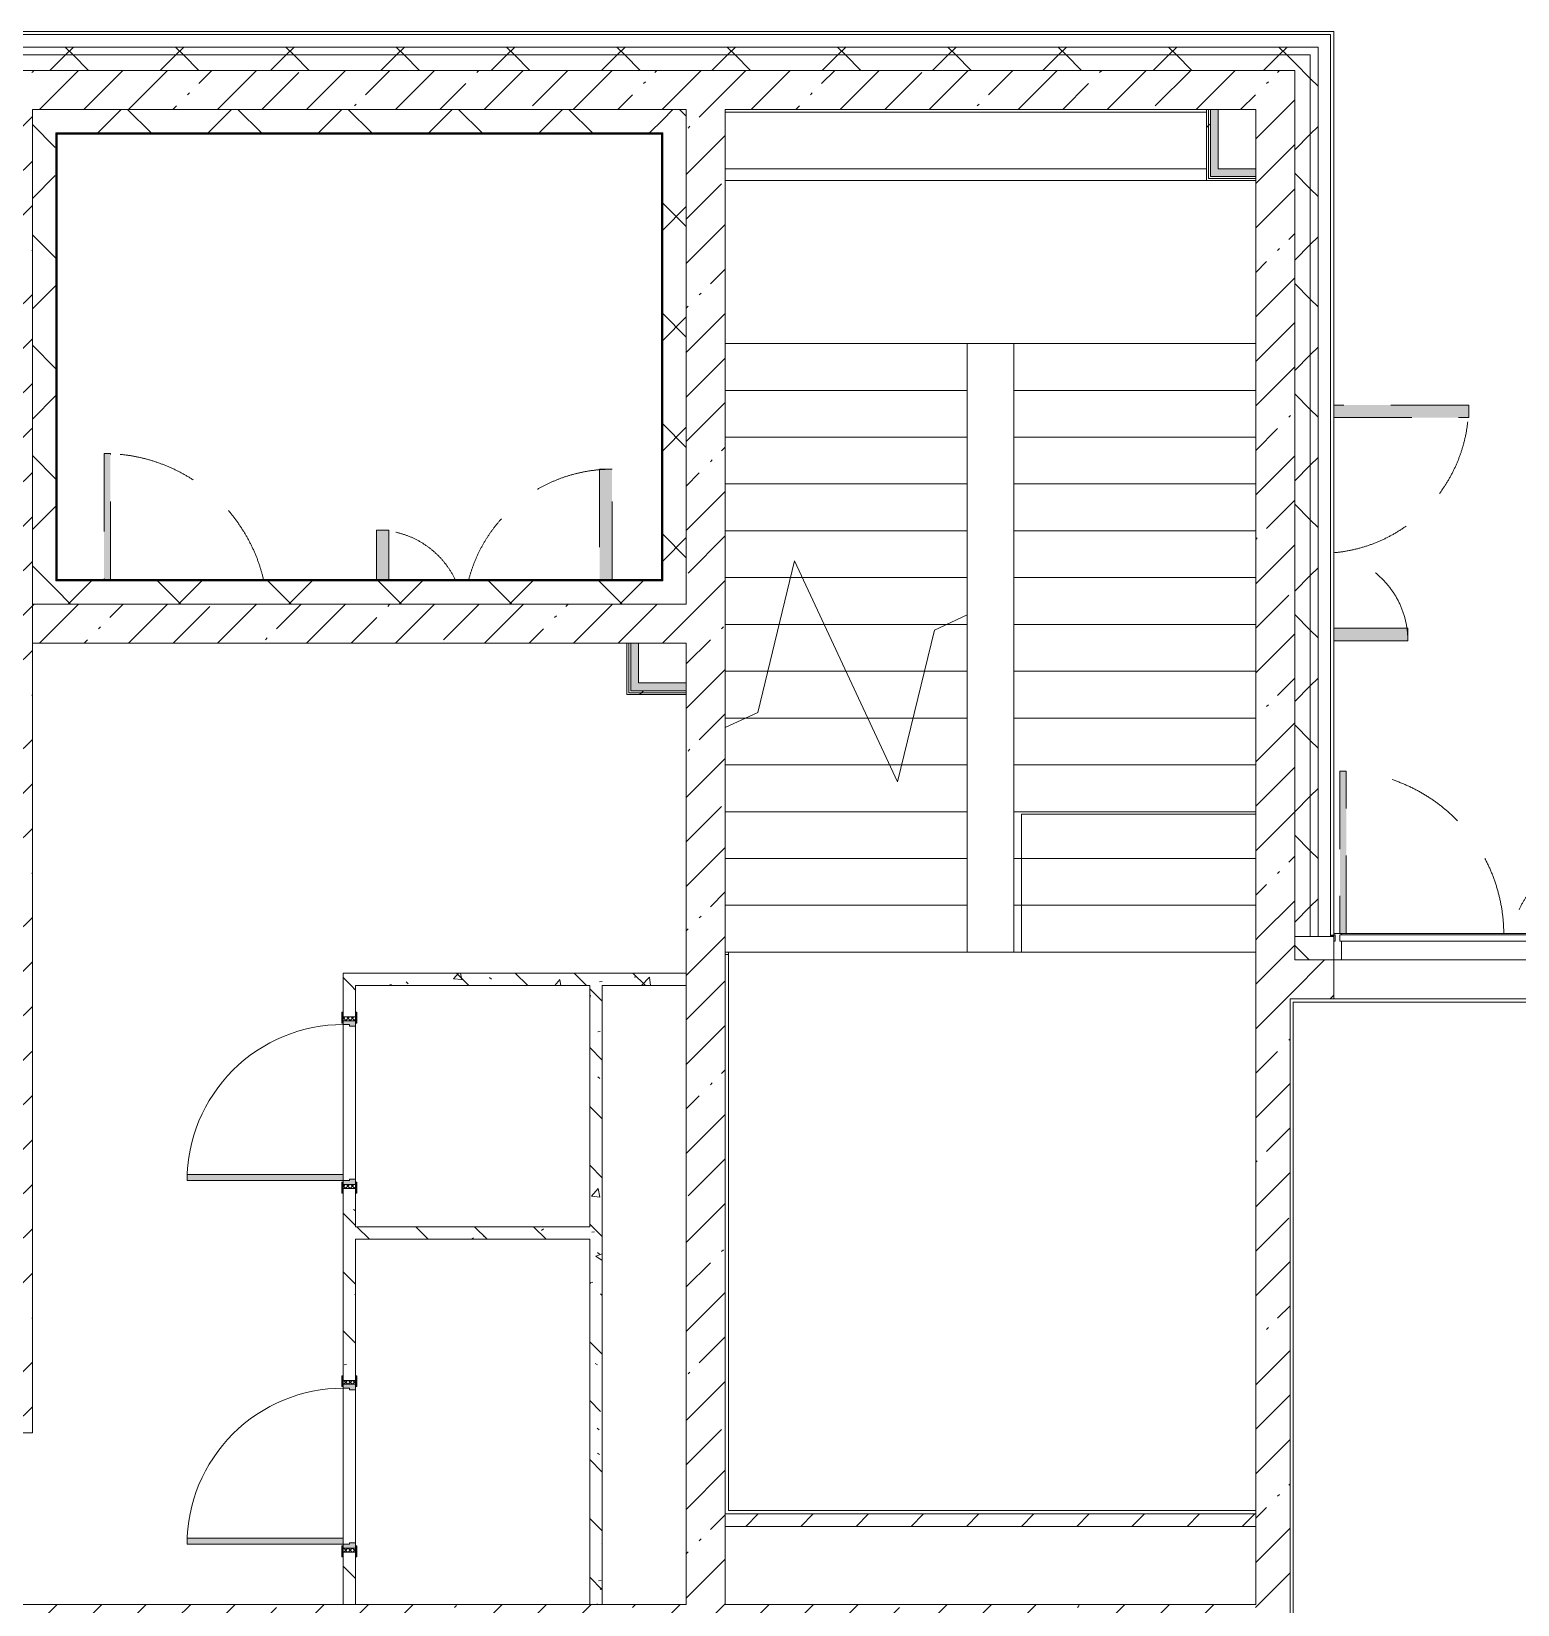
# Model space of a CAD drawing. Header units: millimetres. Extents: x 35098 to 231722, y -8553 to 29000.
# Drawn here: x 189676 to 199200, y 17269 to 27350 of the extents above; entities that cross this region are included whole.
import ezdxf

# ---------------------------------------------------------------- set-up
doc = ezdxf.new("R2010")
doc.units = ezdxf.units.MM
doc.linetypes.add('200_ШТРИХ__ш1_п0_6_', pattern=[800, 500, -300])
for name, color, linetype, lineweight in [('A-DETL-MBND-1', 7, '200_ШТРИХ__ш1_п0_6_', 9), ('A-GLAZ-2', 7, 'Continuous', 5), ('A-GLAZ-CWMG-1', 7, 'Continuous', 5), ('A-WALL', 7, 'Continuous', 9), ('A-WALL-4', 7, 'Continuous', 5), ('I-WALL-3', 7, 'Continuous', 5), ('S-STRS-4', 7, 'Continuous', 5), ('S-STRS-MBND-2', 7, 'Continuous', 5)]:
    doc.layers.add(name, color=color, linetype=linetype, lineweight=lineweight)
for name, color, linetype, lineweight, true_color in [('A-DOOR-2', 7, 'Continuous', 5, 0xaaaaaa), ('A-DOOR-3', 7, 'Continuous', 5, 0xe2e2e2), ('A-DOOR-FRAM-1', 7, 'Continuous', 5, 0xe2e2e2), ('A-DOOR-FRAM-2', 7, 'Continuous', 5, 0xaaaaaa), ('A-FLOR-1', 7, 'Continuous', 5, 0xaaaaaa), ('I-WALL-2', 7, 'Continuous', 9, 0xe7e7e7), ('I-WALL-5', 7, 'Continuous', 5, 0x787878)]:
    doc.layers.add(name, color=color, linetype=linetype, lineweight=lineweight, true_color=true_color)
pattern_1 = [(45, (104712.3, 0), (-353.5534, 353.5534), []), (135, (104712.3, 0), (-353.5534, -353.5534), [])]
pattern_2 = [(45, (104712.3, 0), (-285.1231, 285.1231), []), (45, (104997.44, 0), (-285.1231, 285.1231), [504.031, -100.806, 16.764, -84.042])]
pattern_3 = [(135, (104712.3, 0), (-377.1708, -377.1708), [533.4, -88.9, 17.78, -88.9]), (135, (104712.3, 376.94), (-377.1708, -377.1708), []), (50, (104712.3, 0), (637.6445, -55.7866), [66.675, -733.425]), (355, (104712.3, 0), (-123.3494, 668.699), [53.34, -586.74]), (100.451, (104765.45, -4.65), (514.299, 612.908), [56.665, -623.315]), (46.184, (104712.3, 177.8), (948.7764, -147.15), [100.012, -1100.137]), (96.636, (104791.4, 165.5), (830.909, 865.997), [84.998, -934.973]), (351.184, (104712.3, 177.8), (830.918, 865.988), [80.01, -880.11]), (21, (104801.2, 133.35), (530.6506, -357.9283), [66.675, -733.425]), (326, (104801.2, 133.35), (216.308, 644.6585), [53.34, -586.74]), (71.451, (104845.44, 103.5), (746.9596, 286.7243), [56.665, -623.315]), (37.5, (104712.32, 0), (10.81053, 295.9426), [16.764, -562.864, 16.764, -578.866, -588.962]), (37.5, (104712.32, 0), (10.81053, 295.9426), [-1175.258, 16.764, -572.198]), (7.5, (104712.3, 0), (233.8692, 350.6318), [16.764, -322.834, 16.764, -549.529, -224.472]), (7.5, (104712.3, 0), (233.8692, 350.6318), [-905.891, 16.764, -207.708]), (327.5, (104514.07, 0), (474.5678, -20.0513), [16.764, -205.486, 16.764, -676.656, -920.115]), (327.5, (104514.07, 0), (474.5678, -20.0513), [-915.67, 16.764, -903.351]), (317.5, (104425.17, 0), (518.4522, 88.9934), [16.764, -272.161, 16.764, -443.738, -653.415]), (317.5, (104425.17, 0), (518.4522, 88.9934), [-749.427, 16.764, -636.651])]
pattern_4 = [(45, (104712.3, 0), (-530.33, 530.33), []), (135, (104712.3, 0), (-530.33, -530.33), [])]

# ---------------------------------------------------------------- blocks, each defined once
blk = doc.blocks.new('110_Дверь_СКБ_2Ст_Внутренняя - ДН-7д_л__ ДОО_Дв_1450x2100h_Загрузочная_ Помещение холодильных камер-21737406-2_7_2_птичка')
at = {"layer": 'A-DETL-MBND-1'}
for points in [[(767.5, 283), (767.5, 990), (687.5, 990), (687.5, 283)], [(-662.5, 283), (-662.5, 600), (-742.5, 600), (-742.5, 283)]]:
    blk.add_hatch(color=256, dxfattribs=at).paths.add_polyline_path(points)
for p, q in [((767.5, 990), (687.5, 990)), ((687.5, 990), (687.5, 283)), ((767.5, 283), (767.5, 990)), ((-742.5, 600), (-742.5, 283)), ((-662.5, 600), (-742.5, 600)), ((-662.5, 283), (-662.5, 600))]:
    blk.add_line(p, q, dxfattribs=at)
for centre, radius, start, end in [((767.5, 40), 950, 90, 165), ((-742.5, 40), 560, 26.05405, 90)]:
    blk.add_arc(centre, radius, start, end, dxfattribs=at)
blk = doc.blocks.new('110_Дверь_СКБ_1Ст_Внутренняя1 - ДН-6д_ ДОО_Дв_1150x2100-24253098-2_7_2_птичка')
at = {"layer": 'A-DETL-MBND-1'}
blk.add_hatch(color=256, dxfattribs=at).paths.add_polyline_path([(-472.5, 283), (-472.5, 1090), (-512.5, 1090), (-512.5, 283)])
for p, q in [((-512.5, 1090), (-512.5, 283)), ((-472.5, 1090), (-512.5, 1090)), ((-472.5, 283), (-472.5, 1090))]:
    blk.add_line(p, q, dxfattribs=at)
blk.add_arc((-512.5, 40), 1050, 13.41257, 90, dxfattribs=at)
blk = doc.blocks.new('110_Дверь_СКБ_2Ст_Внутренняя - ДН-4д_ ДОО_Дв_1450x2100h_Лестничная клетка-23615437-2_7_2_птичка')
at = {"layer": 'A-DETL-MBND-1'}
for points in [[(-663, 990), (-743, 990), (-743, 125), (-663, 125), (-663, 279)], [(767, 125), (767, 600), (687, 600), (687, 125)]]:
    blk.add_hatch(color=256, dxfattribs=at).paths.add_polyline_path(points)
for p, q in [((-743, 990), (-743, 125)), ((-663, 990), (-743, 990)), ((-663, 125), (-663, 990)), ((767, 600), (687, 600)), ((687, 600), (687, 125)), ((767, 125), (767, 600))]:
    blk.add_line(p, q, dxfattribs=at)
for centre, radius, start, end in [((-743, 40), 950, 5.1855, 90), ((767, 40), 560, 90, 171.0757)]:
    blk.add_arc(centre, radius, start, end, dxfattribs=at)
blk = doc.blocks.new('110_Дверь_СКБ_1Ст_Внутренняя1 - Д-3 _п_ 1100x2100h_много всего-32422909-2_7_2_птичка')
at = {"layer": 'A-DOOR-2'}
h = blk.add_hatch(dxfattribs=at)
h.set_pattern_fill('FP_143', color=256, style=0, pattern_type=2)
h.set_pattern_definition([(135, (1751.41, 104.685), (-14.14214, -14.14214), []), (225, (1751.41, 104.685), (14.14214, -14.14214), [])])
h.paths.add_polyline_path([(537.5, -40), (562.5, -40), (562.5, 40), (537.5, 40)])
at = {"layer": 'A-DOOR-3'}
h = blk.add_hatch(color=256, dxfattribs=at)
h.paths.add_polyline_path([(-512.5, 40), (-512.5, -40), (-477.5, -40), (-477.5, 0), (-487.5, 0), (-487.5, 40)])
h.paths.add_polyline_path([(502.5, 0), (502.5, -40), (537.5, -40), (537.5, 40), (512.5, 40), (512.5, 0)])
at = {"layer": 'A-DOOR-FRAM-1'}
for points in [[(-487.5, 1040), (-487.5, 40), (-447.5, 40), (-447.5, 1040)], [(-567.5, 40), (-497.5, 40), (-497.5, 48), (-567.5, 48)], [(522.5, 40), (592.5, 40), (592.5, 48), (522.5, 48)], [(-567.5, -48), (-497.5, -48), (-497.5, -40), (-567.5, -40)], [(522.5, -48), (592.5, -48), (592.5, -40), (522.5, -40)]]:
    blk.add_hatch(color=256, dxfattribs=at).paths.add_polyline_path(points)
at = {"layer": 'A-DOOR-FRAM-2'}
h = blk.add_hatch(dxfattribs=at)
h.set_pattern_fill('FP_144', color=256, style=0, pattern_type=2)
h.set_pattern_definition([(45, (-371.384, 104.685), (-14.1421, 14.1421), []), (135, (-371.384, 104.685), (-14.1421, -14.1421), [])])
h.paths.add_polyline_path([(-537.5, 40), (-537.5, -40), (-512.5, -40), (-512.5, 40)])
at = {"layer": 'A-DOOR-2'}
for p, q in [((-487.5, 1040), (-487.5, 40)), ((-447.5, 1040), (-487.5, 1040)), ((-447.5, 40), (-447.5, 1040)), ((-487.5, 40), (-447.5, 40))]:
    blk.add_line(p, q, dxfattribs=at)
blk.add_arc((-487.5, 40), 1000, 360, 90, dxfattribs=at)
at = {"layer": 'A-DOOR-FRAM-2'}
for p, q in [((-497.5, 48), (-567.5, 48)), ((-567.5, 48), (-567.5, 40)), ((-567.5, 40), (-497.5, 40)), ((-512.5, 40), (-537.5, 40)), ((-537.5, 40), (-537.5, -40)), ((-487.5, 40), (-512.5, 40)), ((-512.5, 40), (-512.5, -40)), ((-512.5, -40), (-512.5, 40)), ((-497.5, 40), (-512.5, 40)), ((-512.5, 40), (-512.5, 39)), ((-512.5, 39), (-497.5, 39)), ((-497.5, 40), (-497.5, 48)), ((-497.5, 39), (-497.5, 40)), ((-487.5, 0), (-487.5, 40)), ((-477.5, 0), (-487.5, 0)), ((-477.5, -40), (-477.5, 0)), ((512.5, 0), (502.5, 0)), ((502.5, 0), (502.5, -40)), ((512.5, 40), (512.5, 0)), ((537.5, 40), (512.5, 40)), ((592.5, 48), (522.5, 48)), ((522.5, 48), (522.5, 40)), ((537.5, 40), (522.5, 40)), ((522.5, 40), (522.5, 39)), ((522.5, 40), (592.5, 40)), ((522.5, 39), (537.5, 39)), ((537.5, -40), (537.5, 40)), ((562.5, 40), (537.5, 40)), ((537.5, 40), (537.5, -40)), ((537.5, 39), (537.5, 40)), ((562.5, -40), (562.5, 40)), ((592.5, 40), (592.5, 48)), ((-497.5, -40), (-567.5, -40)), ((-567.5, -40), (-567.5, -48)), ((-567.5, -48), (-497.5, -48)), ((-537.5, -40), (-512.5, -40)), ((-497.5, -39), (-512.5, -39)), ((-512.5, -39), (-512.5, -40)), ((-512.5, -40), (-477.5, -40)), ((-512.5, -40), (-497.5, -40)), ((-497.5, -40), (-497.5, -39)), ((-497.5, -48), (-497.5, -40)), ((502.5, -40), (537.5, -40)), ((537.5, -39), (522.5, -39)), ((522.5, -39), (522.5, -40)), ((522.5, -40), (537.5, -40)), ((592.5, -40), (522.5, -40)), ((522.5, -40), (522.5, -48)), ((522.5, -48), (592.5, -48)), ((537.5, -40), (537.5, -39)), ((537.5, -40), (562.5, -40)), ((592.5, -48), (592.5, -40))]:
    blk.add_line(p, q, dxfattribs=at)
blk = doc.blocks.new('DRS_ДПУ_распашная__2Ст_Прямоугольная1 - ВН-4_ Нр_ДО_1500х2200 глухая-26741401-2_7_2_птичка')
at = {"layer": 'A-DETL-MBND-1'}
h = blk.add_hatch(color=256, dxfattribs=at)
h.paths.add_polyline_path([(-760, 10), (-730, 10), (-730, 1050), (-770, 1050), (-770, 10)])
h.paths.add_polyline_path([(-760, 0), (-760, 10), (-770, 0)])
h = blk.add_hatch(color=256, dxfattribs=at)
h.paths.add_polyline_path([(760, 0), (770, 0), (760, 10)])
h.paths.add_polyline_path([(770, 10), (770, 423), (730, 423), (735, 10), (760, 10)])
for p, q in [((-770, 1050), (-770, 10)), ((-730, 1050), (-770, 1050)), ((-730, 10), (-730, 1050)), ((770, 423), (730, 423)), ((730, 423), (730, 10)), ((770, 10), (770, 423))]:
    blk.add_line(p, q, dxfattribs=at)
for centre, radius, start, end in [((-770, 0), 1050, 0.552, 90), ((770, 0), 423, 90, 178.6103)]:
    blk.add_arc(centre, radius, start, end, dxfattribs=at)
blk = doc.blocks.new('Прямоугольный импост - Импост структурный с накладкой - 170мм-23713232-2_7_2_птичка')
at = {"layer": 'A-DETL-MBND-1'}
blk.add_line((0, 0), (-10, 0), dxfattribs=at)
blk = doc.blocks.new('Прямоугольный импост - Импост структурный с накладкой - 170мм-22874499-2_7_2_птичка')
at = {"layer": 'A-GLAZ-CWMG-1'}
for p, q in [((0, 160), (-50, 160)), ((-50, 160), (-50, 40)), ((0, 40), (0, 160)), ((-50, 40), (-40, 40)), ((-40, 0), (-50, 0)), ((-50, 0), (-50, -10)), ((-40, 40), (-40, 0)), ((-10, 0), (-10, 40)), ((-10, 40), (0, 40)), ((0, 0), (-10, 0)), ((0, -10), (0, 0)), ((-50, -10), (0, -10))]:
    blk.add_line(p, q, dxfattribs=at)
blk = doc.blocks.new('PNS_Панель прямоугольная1 - Нр_Стекло - 40мм-22959730-2_7_2_птичка')
at = {"layer": 'A-GLAZ-2'}
for p, q in [((-770, 0), (770, 0)), ((770, 0), (-770, 0)), ((-760, -40), (760, -40))]:
    blk.add_line(p, q, dxfattribs=at)
blk = doc.blocks.new('Прямоугольный импост - Импост структурный с накладкой - 170мм-22855553-2_7_2_птичка')
at = {"layer": 'A-GLAZ-CWMG-1'}
for p, q in [((93360, 21560), (93360, 21570)), ((93360, 21570), (94880, 21570)), ((94880, 21570), (94880, 21560)), ((93360, 21400), (94880, 21400))]:
    blk.add_line(p, q, dxfattribs=at)
blk = doc.blocks.new('Зашивка приборов отопления33 - Зашивка приборов отопления-33324347-2_7_2_птичка')
at = {"layer": 'A-WALL-4'}
for p, q in [((124366, 19499), (121281, 19499)), ((121281, 19136), (124366, 19136)), ((124366, 19136), (121281, 19136)), ((121281, 19061), (124366, 19061))]:
    blk.add_line(p, q, dxfattribs=at)

msp = doc.modelspace()

# ---------------------------------------------------------------- hatches: boundary and pattern name
at = {"layer": 'A-WALL-4'}
h = msp.add_hatch(dxfattribs=at)
h.set_pattern_fill('FP_103', color=256, style=0, pattern_type=2)
h.set_pattern_definition(pattern_1)
h.paths.add_polyline_path([(193538.5, 27200), (197872.3, 27200), (197872.3, 27250), (189572.3, 27250), (189572.3, 27200), (192611, 27200)])
h = msp.add_hatch(dxfattribs=at)
h.set_pattern_fill('FP_103', color=256, style=0, pattern_type=2)
h.set_pattern_definition(pattern_1)
h.paths.add_polyline_path([(197922.3, 21550), (197922.3, 27250), (197872.3, 27250), (197872.3, 21550)])
h = msp.add_hatch(dxfattribs=at)
h.set_pattern_fill('FP_103', color=256, style=0, pattern_type=2)
h.set_pattern_definition(pattern_1)
h.paths.add_polyline_path([(197772.3, 27100), (197772.3, 27200), (189572.3, 27200), (189572.3, 27100), (197248.6, 27100)])
h = msp.add_hatch(dxfattribs=at)
h.set_pattern_fill('FP_103', color=256, style=0, pattern_type=2)
h.set_pattern_definition(pattern_1)
h.paths.add_polyline_path([(197872.3, 21550), (197872.3, 27200), (197772.3, 27200), (197772.3, 21550)])
h = msp.add_hatch(dxfattribs=at)
h.set_pattern_fill('FP_103', color=256, style=0, pattern_type=2)
h.set_pattern_definition(pattern_1)
h.paths.add_polyline_path([(189832.3, 23680), (189828.5, 26850), (189682.3, 26850), (189682.3, 23680), (189828.5, 23680)])
h = msp.add_hatch(dxfattribs=at)
h.set_pattern_fill('FP_103', color=256, style=0, pattern_type=2)
h.set_pattern_definition(pattern_1)
h.paths.add_polyline_path([(192611, 26700), (193722.3, 26700), (193722.3, 26850), (189832.3, 26850), (189835.3, 26700), (190756, 26700)])
h = msp.add_hatch(dxfattribs=at)
h.set_pattern_fill('FP_103', color=256, style=0, pattern_type=2)
h.set_pattern_definition(pattern_1)
h.paths.add_polyline_path([(193872.3, 23680), (193872.3, 26850), (193722.3, 26850), (193722.3, 23680)])
h = msp.add_hatch(dxfattribs=at)
h.set_pattern_fill('FP_103', color=256, style=0, pattern_type=2)
h.set_pattern_definition(pattern_1)
h.paths.add_polyline_path([(193722.3, 23680), (193719.3, 23830), (189832.3, 23830), (189832.3, 23680), (193714.3, 23680)])
h = msp.add_hatch(dxfattribs=at)
h.set_pattern_fill('FP_103', color=256, style=0, pattern_type=2)
h.set_pattern_definition(pattern_1)
h.paths.add_polyline_path([(229942.3, 21400), (229942.3, 21550), (224862.5, 21550), (224862.5, 21400), (229792.3, 21400)])
h.paths.add_polyline_path([(223962.5, 21400), (223962.5, 21550), (222612.8, 21550), (222612.8, 21400), (223219.2, 21400)])
h.paths.add_polyline_path([(211161.4, 21400), (211562.8, 21400), (211562.8, 21550), (210262.5, 21550), (210262.5, 21400), (210762.3, 21400)])
h.paths.add_polyline_path([(213762.8, 21400), (213762.8, 21550), (212462.8, 21550), (212462.8, 21400), (213016.5, 21400)])
h.paths.add_polyline_path([(214662.8, 21400), (215962.3, 21400), (215962.3, 21550), (214662.8, 21550)])
h.paths.add_polyline_path([(220812.8, 21400), (221712.8, 21400), (221712.8, 21550), (220312.8, 21550), (220312.8, 21400), (220436.6, 21400)])
h.paths.add_polyline_path([(216862.3, 21400), (218012.8, 21400), (218012.8, 21550), (216862.3, 21550)])
h.paths.add_polyline_path([(204668.8, 21400), (205862.3, 21400), (205862.3, 21550), (201322.3, 21550), (201322.3, 21400), (203741.3, 21400)])
h.paths.add_polyline_path([(206762.3, 21400), (207962.5, 21400), (207962.5, 21550), (206762.3, 21550)])
h.paths.add_polyline_path([(198022.3, 21400), (198022.3, 21550), (197772.3, 21550), (197772.3, 21400)])
at = {"layer": 'I-WALL-2'}
for points in [[(197282.3, 26420), (197282.3, 26850), (197232.3, 26850), (197232.3, 26420), (197248.6, 26420)], [(197522.3, 26420), (197522.3, 26470), (197282.3, 26470), (197282.3, 26420)], [(193567.3, 23125), (193567.3, 23430), (193517.3, 23430), (193517.3, 23125), (193538.5, 23125)], [(193872.3, 23125), (193872.3, 23175), (193567.3, 23175), (193567.3, 23125)]]:
    msp.add_hatch(color=256, dxfattribs=at).paths.add_polyline_path(points)
at = {"layer": 'I-WALL-3'}
h = msp.add_hatch(dxfattribs=at)
h.set_pattern_fill('FP_111', color=256, style=0, pattern_type=2)
h.set_pattern_definition(pattern_2)
h.paths.add_polyline_path([(189682.3, 18370), (189682.3, 27100), (189572.3, 27100), (189572.3, 18370)])
h = msp.add_hatch(dxfattribs=at)
h.set_pattern_fill('FP_111', color=256, style=0, pattern_type=2)
h.set_pattern_definition(pattern_2)
h.paths.add_polyline_path([(193872.3, 26850), (193872.3, 27100), (189682.3, 27100), (189682.3, 26850), (193722.3, 26850)])
h = msp.add_hatch(dxfattribs=at)
h.set_pattern_fill('FP_111', color=256, style=0, pattern_type=2)
h.set_pattern_definition(pattern_2)
h.paths.add_polyline_path([(193872.3, 17270), (194122.3, 17270), (194122.3, 27100), (193872.3, 27100), (193872.3, 18162.4)])
h = msp.add_hatch(dxfattribs=at)
h.set_pattern_fill('FP_111', color=256, style=0, pattern_type=2)
h.set_pattern_definition(pattern_2)
h.paths.add_polyline_path([(196321.1, 26850), (197522.3, 26850), (197522.3, 27100), (194122.3, 27100), (194122.3, 26850), (194466.1, 26850)])
h = msp.add_hatch(dxfattribs=at)
h.set_pattern_fill('FP_111', color=256, style=0, pattern_type=2)
h.set_pattern_definition(pattern_2)
h.paths.add_polyline_path([(197742.3, 21550), (197772.3, 21558), (197772.3, 27100), (197522.3, 27100), (197522.3, 21550), (197712.4, 21550)])
h.paths.add_polyline_path([(197772.3, 21400), (197772.3, 21550), (197742.3, 21550), (197742.3, 21400)])
h = msp.add_hatch(dxfattribs=at)
h.set_pattern_fill('FP_215', color=256, style=0, pattern_type=2)
h.set_pattern_definition(pattern_4)
h.paths.add_polyline_path([(197219.8, 26395), (197219.8, 26850), (197207.3, 26850), (197207.3, 26395)])
h = msp.add_hatch(dxfattribs=at)
h.set_pattern_fill('FP_215', color=256, style=0, pattern_type=2)
h.set_pattern_definition(pattern_4)
h.paths.add_polyline_path([(197232.3, 26407.5), (197232.3, 26850), (197219.8, 26850), (197219.8, 26407.5)])
h = msp.add_hatch(dxfattribs=at)
h.set_pattern_fill('FP_111', color=256, style=0, pattern_type=2)
h.set_pattern_definition(pattern_2)
h.paths.add_polyline_path([(193872.3, 23430), (193872.3, 23680), (189682.3, 23680), (189682.3, 23430), (193567.3, 23430)])
h = msp.add_hatch(dxfattribs=at)
h.set_pattern_fill('FP_215', color=256, style=0, pattern_type=2)
h.set_pattern_definition(pattern_4)
h.paths.add_polyline_path([(193504.8, 23100), (193872.3, 23100), (193872.3, 23112.5), (193504.8, 23112.5)])
h = msp.add_hatch(dxfattribs=at)
h.set_pattern_fill('FP_215', color=256, style=0, pattern_type=2)
h.set_pattern_definition(pattern_4)
h.paths.add_polyline_path([(193872.3, 23112.5), (193872.3, 23125), (193517.3, 23125), (193517.3, 23112.5), (193567.3, 23112.5)])
h = msp.add_hatch(dxfattribs=at)
h.set_pattern_fill('FP_111', color=256, style=0, pattern_type=2)
h.set_pattern_definition(pattern_2)
h.paths.add_polyline_path([(197712.3, 13400), (197742.3, 13400), (197742.3, 13620), (197712.3, 13620), (197712.4, 13628), (197742.3, 13628), (197742.3, 21550), (197522.3, 21550), (197522.3, 13400)])
h = msp.add_hatch(dxfattribs=at)
h.set_pattern_fill('FP_111', color=256, style=0, pattern_type=2)
h.set_pattern_definition(pattern_2)
h.paths.add_polyline_path([(205292.3, 21150), (205292.3, 21400), (201322.3, 21400), (201322.3, 21150), (205032.3, 21150)])
h.paths.add_polyline_path([(198022.3, 21150), (198022.3, 21400), (197742.3, 21400), (197742.3, 21150)])
h = msp.add_hatch(dxfattribs=at)
h.set_pattern_fill('FP_115', color=256, style=0, pattern_type=2)
h.set_pattern_definition([(45, (104712.32, 0), (-176.7767, 176.7767), [])])
h.paths.add_polyline_path([(197522.3, 17770), (197522.3, 17850), (194122.3, 17850), (194122.3, 17770), (196321.1, 17770)])
h = msp.add_hatch(dxfattribs=at)
h.set_pattern_fill('FP_111', color=256, style=0, pattern_type=2)
h.set_pattern_definition(pattern_2)
h.paths.add_polyline_path([(189682.3, 16300), (189682.3, 17270), (189572.3, 17270), (189572.3, 16300)])
h = msp.add_hatch(dxfattribs=at)
h.set_pattern_fill('FP_111', color=256, style=0, pattern_type=2)
h.set_pattern_definition(pattern_2)
h.paths.add_polyline_path([(190982.3, 17050), (191202.3, 17050), (191202.3, 17270), (189682.3, 17270), (189682.3, 17050), (190756, 17050)])
h = msp.add_hatch(dxfattribs=at)
h.set_pattern_fill('FP_111', color=256, style=0, pattern_type=2)
h.set_pattern_definition(pattern_2)
h.paths.add_polyline_path([(197522.3, 17050), (197522.3, 17270), (191202.3, 17270), (191202.3, 17050), (196321.1, 17050)])
at = {"layer": 'I-WALL-5'}
h = msp.add_hatch(dxfattribs=at)
h.set_pattern_fill('FP_124', color=256, style=0, pattern_type=2)
h.set_pattern_definition(pattern_3)
h.paths.add_polyline_path([(193872.3, 21235.8), (193872.3, 21315.8), (191674, 21315.8), (191674, 21235.8), (193334, 21235.8)])
h = msp.add_hatch(dxfattribs=at)
h.set_pattern_fill('FP_124', color=256, style=0, pattern_type=2)
h.set_pattern_definition(pattern_3)
h.paths.add_polyline_path([(191674, 17270), (191754, 17270), (191754, 17605.4), (191674, 17605.4), (191674, 17575.4)])
h.paths.add_polyline_path([(191674, 18705.4), (191754, 18705.4), (191754, 19935.8), (191674, 19935.8), (191674, 18735.4)])
h.paths.add_polyline_path([(191754, 21035.8), (191754, 21235.8), (191674, 21235.8), (191674, 21035.8)])
h = msp.add_hatch(dxfattribs=at)
h.set_pattern_fill('FP_124', color=256, style=0, pattern_type=2)
h.set_pattern_definition(pattern_3)
h.paths.add_polyline_path([(193334, 16180), (193334, 17050), (193254, 17050), (193254, 16180)])
h.paths.add_polyline_path([(193334, 17270), (193334, 21235.8), (193254, 21235.8), (193254, 17270)])
h = msp.add_hatch(dxfattribs=at)
h.set_pattern_fill('FP_124', color=256, style=0, pattern_type=2)
h.set_pattern_definition(pattern_3)
h.paths.add_polyline_path([(193254, 19610), (193254, 19690), (191754, 19690), (191754, 19610), (192611, 19610)])

# ---------------------------------------------------------------- linework, layer by layer
at = {"layer": 'A-FLOR-1'}
for p, q in [((197522.3, 22335), (196022.3, 22335)), ((196022.3, 22335), (196022.3, 21450)), ((194143.3, 21435), (194122.3, 21435)), ((194143.3, 21450), (194143.3, 17871)), ((197522.3, 21450), (195672.3, 21450)), ((197762.3, 21130), (197762.3, 13628)), ((199892.3, 21130), (197762.3, 21130)), ((199892.3, 21150), (198022.3, 21150)), ((194143.3, 17871), (197522.3, 17871))]:
    msp.add_line(p, q, dxfattribs=at)
at = {"layer": 'A-WALL'}
for p, q in [((198002.3, 27330), (185062.3, 27330)), ((198002.3, 21550), (198002.3, 27330)), ((197922.3, 27250), (185062.3, 27250)), ((197922.3, 21550), (197922.3, 27250)), ((197872.3, 27200), (185062.3, 27200)), ((197872.3, 21550), (197872.3, 27200)), ((197772.3, 27100), (197772.3, 21400)), ((189682.3, 26850), (189840.3, 26850)), ((193714.3, 26850), (193872.3, 26850)), ((193872.3, 23680), (193872.3, 26850)), ((197219.8, 26407.5), (197219.8, 26850)), ((197232.3, 26420), (197232.3, 26850)), ((189832.3, 23830), (189832.3, 26700)), ((189832.3, 26700), (193722.3, 26700)), ((189835.3, 23833), (189835.3, 26697)), ((189835.3, 26697), (193719.3, 26697)), ((193719.3, 26697), (193719.3, 23833)), ((193722.3, 26700), (193722.3, 23830)), ((197522.3, 26420), (197232.3, 26420)), ((197522.3, 26395), (197522.3, 26470)), ((197522.3, 26407.5), (197219.8, 26407.5)), ((189832.3, 23830), (193722.3, 23830)), ((189835.3, 23833), (193719.3, 23833)), ((193567.3, 23430), (193492.3, 23430)), ((193504.8, 23112.5), (193504.8, 23430)), ((193517.3, 23125), (193517.3, 23430)), ((193872.3, 23112.5), (193504.8, 23112.5)), ((193872.3, 23125), (193517.3, 23125)), ((193872.3, 23100), (193872.3, 23175)), ((197522.3, 21550), (197522.3, 21150)), ((198022.3, 21550), (197772.3, 21550)), ((198002.3, 21558), (198022.3, 21558)), ((198022.3, 21553), (198002.3, 21553)), ((197772.3, 21400), (198022.3, 21400)), ((193872.3, 21235.8), (193872.3, 21315.8)), ((194122.3, 17850), (194122.3, 17770)), ((197522.3, 17770), (197522.3, 17850)), ((191674, 17270), (191754, 17270)), ((193254, 17270), (193334, 17270))]:
    msp.add_line(p, q, dxfattribs=at)
at = {"layer": 'A-WALL-4'}
for p, q in [((198022.3, 27350), (181052.3, 27350)), ((198022.3, 21400), (198022.3, 27350)), ((188912.3, 27100), (197772.3, 27100)), ((189840.3, 23838), (189840.3, 26692)), ((189840.3, 26692), (193714.3, 26692)), ((193714.3, 26692), (193714.3, 23838)), ((193714.3, 23838), (189840.3, 23838)), ((189682.3, 23680), (193872.3, 23680))]:
    msp.add_line(p, q, dxfattribs=at)
at = {"layer": 'I-WALL-3'}
for p, q in [((197772.3, 27100), (193872.3, 27100)), ((189682.3, 18370), (189682.3, 26850)), ((189840.3, 26850), (193714.3, 26850)), ((194122.3, 17850), (194122.3, 26850)), ((194122.3, 26850), (197522.3, 26850)), ((197207.3, 26850), (197207.3, 26395)), ((197282.3, 26470), (197282.3, 26850)), ((197522.3, 26850), (197522.3, 26470)), ((197522.3, 26470), (197282.3, 26470)), ((197207.3, 26395), (197522.3, 26395)), ((197522.3, 26395), (197522.3, 17850)), ((189682.3, 23430), (193492.3, 23430)), ((193492.3, 23430), (193492.3, 23100)), ((193567.3, 23430), (193872.3, 23430)), ((193567.3, 23175), (193567.3, 23430)), ((193872.3, 23430), (193872.3, 23175)), ((193492.3, 23100), (193872.3, 23100)), ((193872.3, 23175), (193567.3, 23175)), ((193872.3, 23100), (193872.3, 21315.8)), ((198022.3, 21150), (198022.3, 21400)), ((193872.3, 21315.8), (191674, 21315.8)), ((191674, 21315.8), (191674, 21065.8)), ((191754, 21235.8), (193254, 21235.8)), ((191754, 21065.8), (191754, 21235.8)), ((193254, 21235.8), (193254, 19690)), ((193334, 21235.8), (193872.3, 21235.8)), ((193334, 17270), (193334, 21235.8)), ((193872.3, 21235.8), (193872.3, 17270)), ((197742.3, 13628), (197742.3, 21150)), ((197742.3, 21150), (198022.3, 21150)), ((191674, 20025.8), (191674, 20985.8)), ((191754, 20975.8), (191754, 19995.8)), ((191674, 19905.8), (191674, 18735.4)), ((191754, 19690), (191754, 19905.8)), ((193254, 19690), (191754, 19690)), ((191754, 18735.4), (191754, 19610)), ((191754, 19610), (193254, 19610)), ((193254, 19610), (193254, 17270)), ((191674, 17695.4), (191674, 18655.4)), ((191754, 18645.4), (191754, 17665.4)), ((189462.3, 18370), (189682.3, 18370)), ((197522.3, 17850), (194122.3, 17850)), ((194122.3, 17270), (194122.3, 17770)), ((194122.3, 17770), (197522.3, 17770)), ((197522.3, 17770), (197522.3, 17270)), ((191674, 17575.4), (191674, 17270)), ((191754, 17270), (191754, 17575.4)), ((191674, 17270), (189462.3, 17270)), ((193254, 17270), (191754, 17270)), ((193872.3, 17270), (193334, 17270)), ((197522.3, 17270), (194122.3, 17270))]:
    msp.add_line(p, q, dxfattribs=at)
at = {"layer": 'S-STRS-4'}
for p, q in [((194122.3, 25350), (195672.3, 25350)), ((194122.3, 25350), (195672.3, 25350)), ((195672.3, 25350), (195972.3, 25350)), ((195672.3, 25050), (195672.3, 25350)), ((197522.3, 25350), (195972.3, 25350)), ((195972.3, 25350), (195972.3, 25050)), ((197522.3, 25350), (195972.3, 25350)), ((194122.3, 25050), (195672.3, 25050)), ((194122.3, 25050), (195672.3, 25050)), ((195672.3, 24750), (195672.3, 25050)), ((195972.3, 25050), (195972.3, 24750)), ((197522.3, 25050), (195972.3, 25050)), ((197522.3, 25050), (195972.3, 25050)), ((194122.3, 24750), (195672.3, 24750)), ((194122.3, 24750), (195672.3, 24750)), ((195672.3, 24450), (195672.3, 24750)), ((195972.3, 24750), (195972.3, 24450)), ((197522.3, 24750), (195972.3, 24750)), ((197522.3, 24750), (195972.3, 24750)), ((194122.3, 24450), (195672.3, 24450)), ((194122.3, 24450), (195672.3, 24450)), ((195672.3, 24150), (195672.3, 24450)), ((195972.3, 24450), (195972.3, 24150)), ((197522.3, 24450), (195972.3, 24450)), ((197522.3, 24450), (195972.3, 24450)), ((194122.3, 24150), (195672.3, 24150)), ((194122.3, 24150), (195672.3, 24150)), ((195672.3, 23850), (195672.3, 24150)), ((195972.3, 24150), (195972.3, 23850)), ((197522.3, 24150), (195972.3, 24150)), ((197522.3, 24150), (195972.3, 24150)), ((194122.3, 23850), (194540.9, 23850)), ((194122.3, 23850), (194540.9, 23850)), ((194540.9, 23850), (194617.5, 23850)), ((194540.9, 23850), (194617.5, 23850)), ((194617.5, 23850), (195672.3, 23850)), ((194617.5, 23850), (195672.3, 23850)), ((195672.3, 23611.4), (195672.3, 23850)), ((195972.3, 23850), (195972.3, 23550)), ((197522.3, 23850), (195972.3, 23850)), ((197522.3, 23850), (195972.3, 23850)), ((195672.3, 23550), (195672.3, 23611.4)), ((194122.3, 23550), (194466.1, 23550)), ((194122.3, 23550), (194466.1, 23550)), ((194468, 23550), (194757.4, 23550)), ((194468, 23550), (194757.4, 23550)), ((194757.4, 23550), (195540.7, 23550)), ((194757.4, 23550), (195540.7, 23550)), ((195540.7, 23550), (195672.3, 23550)), ((195540.7, 23550), (195672.3, 23550)), ((195672.3, 23250), (195672.3, 23550)), ((195972.3, 23550), (195972.3, 23250)), ((197522.3, 23550), (195972.3, 23550)), ((197522.3, 23550), (195972.3, 23550)), ((194122.3, 23250), (194395.1, 23250)), ((194122.3, 23250), (194395.1, 23250)), ((194395.1, 23250), (194897.3, 23250)), ((194395.1, 23250), (194897.3, 23250)), ((194897.3, 23250), (195399.6, 23250)), ((194897.3, 23250), (195399.6, 23250)), ((195399.6, 23250), (195672.3, 23250)), ((195399.6, 23250), (195672.3, 23250)), ((195672.3, 22950), (195672.3, 23250)), ((195972.3, 23250), (195972.3, 22950)), ((197522.3, 23250), (195972.3, 23250)), ((197522.3, 23250), (195972.3, 23250)), ((194122.3, 22950), (194254, 22950)), ((194122.3, 22950), (194254, 22950)), ((194254, 22950), (195037.2, 22950)), ((194254, 22950), (195037.2, 22950)), ((195037.2, 22950), (195326.7, 22950)), ((195037.2, 22950), (195326.7, 22950)), ((195326.7, 22950), (195672.3, 22950)), ((195326.7, 22950), (195672.3, 22950)), ((195672.3, 22650), (195672.3, 22950)), ((195972.3, 22950), (195972.3, 22650)), ((197522.3, 22950), (195972.3, 22950)), ((197522.3, 22950), (195972.3, 22950)), ((194122.3, 22650), (195177.1, 22650)), ((194122.3, 22650), (195177.1, 22650)), ((195177.1, 22650), (195253.7, 22650)), ((195177.1, 22650), (195253.7, 22650)), ((195253.7, 22650), (195672.3, 22650)), ((195253.7, 22650), (195672.3, 22650)), ((195672.3, 22350), (195672.3, 22650)), ((195972.3, 22650), (195972.3, 22350)), ((197522.3, 22650), (195972.3, 22650)), ((197522.3, 22650), (195972.3, 22650)), ((194122.3, 22350), (195672.3, 22350)), ((194122.3, 22350), (195672.3, 22350)), ((195672.3, 22050), (195672.3, 22350)), ((197522.3, 22350), (195972.3, 22350)), ((194122.3, 22050), (195672.3, 22050)), ((194122.3, 22050), (195672.3, 22050)), ((195672.3, 21750), (195672.3, 22050)), ((194122.3, 21750), (195672.3, 21750)), ((194122.3, 21750), (195672.3, 21750)), ((195672.3, 21450), (195672.3, 21750)), ((194122.3, 21450), (195672.3, 21450)), ((194122.3, 21450), (195672.3, 21450))]:
    msp.add_line(p, q, dxfattribs=at)
at = {"layer": 'S-STRS-MBND-2'}
for p, q in [((194122.3, 26850), (194122.3, 25350)), ((197522.3, 26850), (194122.3, 26850)), ((197522.3, 25350), (197522.3, 26850)), ((194122.3, 25350), (195672.3, 25350)), ((194122.3, 23550), (194122.3, 25350)), ((194122.3, 25350), (195672.3, 25350)), ((195672.3, 25350), (195972.3, 25350)), ((195672.3, 23611.4), (195672.3, 25350)), ((197522.3, 25350), (195972.3, 25350)), ((195972.3, 25350), (195972.3, 21450)), ((197522.3, 25350), (195972.3, 25350)), ((197522.3, 25350), (197522.3, 21450)), ((194122.3, 25050), (195672.3, 25050)), ((194122.3, 25050), (195672.3, 25050)), ((197522.3, 25050), (195972.3, 25050)), ((197522.3, 25050), (195972.3, 25050)), ((194122.3, 24750), (195672.3, 24750)), ((194122.3, 24750), (195672.3, 24750)), ((197522.3, 24750), (195972.3, 24750)), ((197522.3, 24750), (195972.3, 24750)), ((194122.3, 24450), (195672.3, 24450)), ((194122.3, 24450), (195672.3, 24450)), ((197522.3, 24450), (195972.3, 24450)), ((197522.3, 24450), (195972.3, 24450)), ((194122.3, 24150), (195672.3, 24150)), ((194122.3, 24150), (195672.3, 24150)), ((197522.3, 24150), (195972.3, 24150)), ((197522.3, 24150), (195972.3, 24150)), ((194567.1, 23958.1), (194330.9, 22985.9)), ((195227.5, 22541.9), (194567.1, 23958.1)), ((194122.3, 23850), (194540.9, 23850)), ((194122.3, 23850), (194540.9, 23850)), ((194617.5, 23850), (195672.3, 23850)), ((194617.5, 23850), (195672.3, 23850)), ((197522.3, 23850), (195972.3, 23850)), ((197522.3, 23850), (195972.3, 23850)), ((195672.3, 23611.4), (195463.8, 23514.1)), ((194122.3, 23550), (194468, 23550)), ((194122.3, 23550), (194468, 23550)), ((194757.4, 23550), (195540.7, 23550)), ((194757.4, 23550), (195540.7, 23550)), ((195463.8, 23514.1), (195227.5, 22541.9)), ((197522.3, 23550), (195972.3, 23550)), ((197522.3, 23550), (195972.3, 23550)), ((194122.3, 23250), (194395.1, 23250)), ((194122.3, 23250), (194395.1, 23250)), ((194897.3, 23250), (195399.6, 23250)), ((194897.3, 23250), (195399.6, 23250)), ((197522.3, 23250), (195972.3, 23250)), ((197522.3, 23250), (195972.3, 23250)), ((194330.9, 22985.9), (194122.3, 22888.6)), ((194122.3, 22950), (194254, 22950)), ((194122.3, 22950), (194254, 22950)), ((195037.2, 22950), (195326.7, 22950)), ((195037.2, 22950), (195326.7, 22950)), ((197522.3, 22950), (195972.3, 22950)), ((197522.3, 22950), (195972.3, 22950)), ((195177.1, 22650), (195253.7, 22650)), ((195177.1, 22650), (195253.7, 22650)), ((197522.3, 22650), (195972.3, 22650)), ((197522.3, 22650), (195972.3, 22650)), ((197522.3, 22350), (195972.3, 22350)), ((197522.3, 22350), (195972.3, 22350)), ((197522.3, 22050), (195972.3, 22050)), ((197522.3, 22050), (195972.3, 22050)), ((197522.3, 21750), (195972.3, 21750)), ((197522.3, 21750), (195972.3, 21750)), ((197522.3, 21450), (195972.3, 21450))]:
    msp.add_line(p, q, dxfattribs=at)

# ---------------------------------------------------------------- block references
at = {"layer": 'A-DETL-MBND-1'}
for name, p, rotation in [('110_Дверь_СКБ_2Ст_Внутренняя - ДН-4д_ ДОО_Дв_1450x2100h_Лестничная клетка-23615437-2_7_2_птичка', (197897.3, 24212.5), 269.9999999999998), ('Прямоугольный импост - Импост структурный с накладкой - 170мм-23713232-2_7_2_птичка', (198022.3, 21560), 180)]:
    msp.add_blockref(name, p, dxfattribs=dict(at, rotation=rotation))
for name, p in [('110_Дверь_СКБ_1Ст_Внутренняя1 - ДН-6д_ ДОО_Дв_1150x2100-24253098-2_7_2_птичка', (190654.8, 23555)), ('110_Дверь_СКБ_2Ст_Внутренняя - ДН-7д_л__ ДОО_Дв_1450x2100h_Загрузочная_ Помещение холодильных камер-21737406-2_7_2_птичка', (192629.8, 23555)), ('DRS_ДПУ_распашная__2Ст_Прямоугольная1 - ВН-4_ Нр_ДО_1500х2200 глухая-26741401-2_7_2_птичка', (198832.3, 21560))]:
    msp.add_blockref(name, p, dxfattribs=at)
at = {"layer": 'A-DOOR-2', "rotation": 90}
for p in [(191714, 20473.3), (191714, 18142.9)]:
    msp.add_blockref('110_Дверь_СКБ_1Ст_Внутренняя1 - Д-3 _п_ 1100x2100h_много всего-32422909-2_7_2_птичка', p, dxfattribs=at)
at = {"layer": 'A-GLAZ-2'}
msp.add_blockref('PNS_Панель прямоугольная1 - Нр_Стекло - 40мм-22959730-2_7_2_птичка', (198832.3, 21560), dxfattribs=at)
at = {"layer": 'A-GLAZ-CWMG-1', "rotation": 180}
msp.add_blockref('Прямоугольный импост - Импост структурный с накладкой - 170мм-22874499-2_7_2_птичка', (198022.3, 21560), dxfattribs=at)
at = {"layer": 'A-GLAZ-CWMG-1'}
msp.add_blockref('Прямоугольный импост - Импост структурный с накладкой - 170мм-22855553-2_7_2_птичка', (104712.3, 0), dxfattribs=at)
at = {"layer": 'A-WALL-4'}
msp.add_blockref('Зашивка приборов отопления33 - Зашивка приборов отопления-33324347-2_7_2_птичка', (72841.5, 7333.7), dxfattribs=at)

doc.saveas('drawing.dxf')
